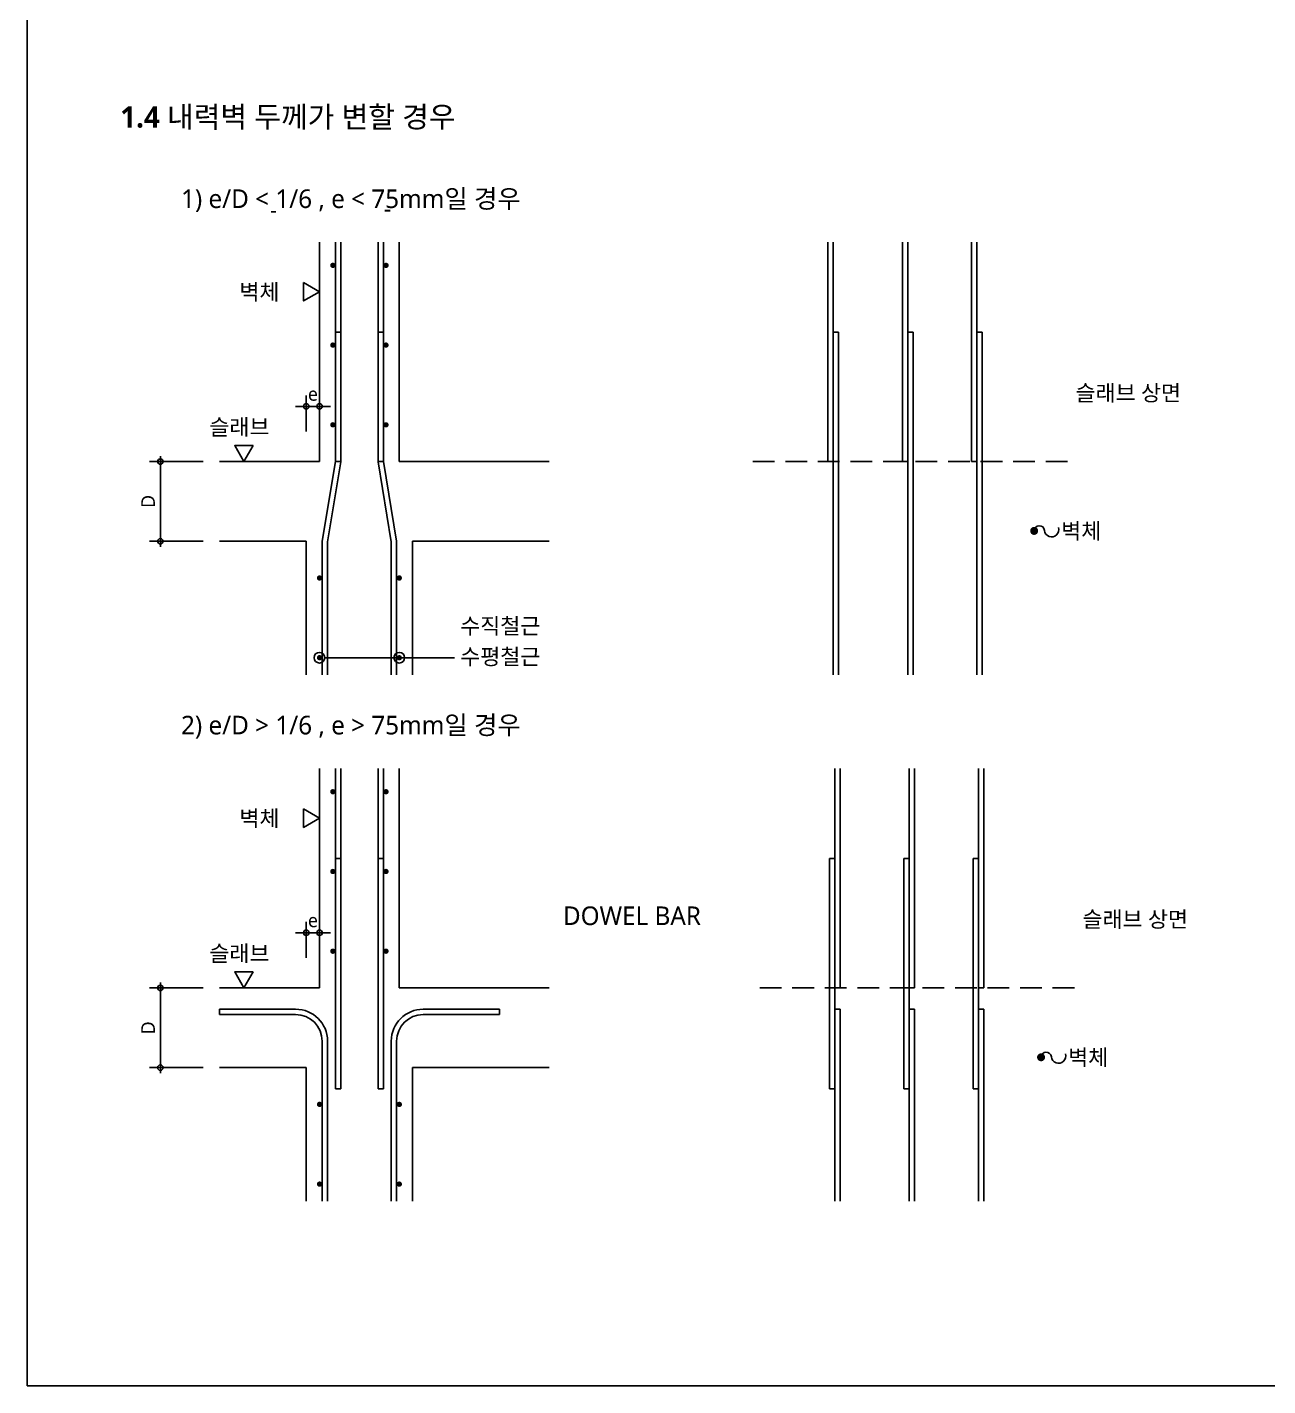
# Model space of a CAD drawing. Header units: millimetres. Extents: x 4573 to 501064, y -176100 to -4304.
# Drawn here: x 256950 to 279825, y -116700 to -91638 of the extents above; entities that cross this region are included whole.
import ezdxf

# ---------------------------------------------------------------- set-up
doc = ezdxf.new("R2010")
doc.units = ezdxf.units.MM
doc.header["$LTSCALE"] = 800
doc.linetypes.add('HIDDENX2', pattern=[0.75, 0.5, -0.25])
doc.layers.get('Defpoints').update_dxf_attribs({"color": 147})
for name, color, linetype in [('BAR', 40, 'Continuous'), ('BAR-S', 4, 'Continuous'), ('DIM', 7, 'Continuous'), ('ELE4', 4, 'Continuous'), ('HID', 7, 'HIDDENX2'), ('RXLEADER', 7, 'Continuous'), ('TEXT', 3, 'Continuous'), ('W1', 2, 'Continuous')]:
    doc.layers.add(name, color=color, linetype=linetype)
doc.styles.get("Standard").update_dxf_attribs({"font": 'malgun.ttf'})
doc.styles.add('XR-SHEET-맑은고딕', font='malgun.ttf')
doc.styles.add('맑은고딕B', font='malgunbd.ttf')
doc.dimstyles.new('DIM1', dxfattribs={"dimscale": 10, "dimtxt": 3, "dimasz": 1, "dimexe": 2, "dimexo": 3, "dimgap": 1, "dimtad": 1, "dimdec": 0, "dimzin": 0, "dimdsep": 46, "dimtxsty": 'XR-SHEET-맑은고딕', "dimblk1": 'DIMDOT', "dimblk2": 'DIMDOT', "dimsah": 1, "dimcen": -1, "dimdle": 1.5, "dimclrt": 3, "dimadec": 0, "dimazin": 0, "dimtfac": 1, "dimtdec": 0, "dimtix": 1, "dimtmove": 2, "dimatfit": 3, "dimldrblk": 'DIMDOT', "dimfxl": 1, "dimtvp": 1, "dimtolj": 1, "dimtzin": 0, "dimarcsym": 0})

# ---------------------------------------------------------------- blocks, each defined once
blk = doc.blocks.new('DIMDOT')
at = {"layer": 'DIM'}
blk.add_line((1, 0), (-1, 0), dxfattribs=at)
blk.add_circle((0, 0), 0.5, dxfattribs=at)
blk = doc.blocks.new('*D289')
at = {"layer": 'Defpoints', "color": 0, "transparency": 16777216}
for p in [(262095, -108343), (262095, -109106), (262341, -109106)]:
    blk.add_point(p, dxfattribs=at)
at = {"layer": 'DIM', "color": 0, "lineweight": -2, "transparency": 16777216}
for p, q in [((262095, -108806), (262095, -108143)), ((262341, -108806), (262341, -108143)), ((261995, -108343), (261895, -108343)), ((262341, -108343), (262095, -108343)), ((262441, -108343), (262541, -108343))]:
    blk.add_line(p, q, dxfattribs=at)
at = {"layer": 'DIM', "color": 0, "lineweight": -2, "transparency": 16777216, "xscale": 100, "yscale": 100, "zscale": 100}
blk.add_blockref('DIMDOT', (262095, -108343), dxfattribs=at)
at = {"layer": 'DIM', "color": 0, "lineweight": -2, "transparency": 16777216, "xscale": 100, "yscale": 100, "zscale": 100, "rotation": 180}
blk.add_blockref('DIMDOT', (262341, -108343), dxfattribs=at)
at = {"layer": 'DIM', "color": 4, "transparency": 16777216, "insert": (262218, -108116), "char_height": 250, "attachment_point": 5}
blk.add_mtext('\\A1;e', dxfattribs=at)
blk = doc.blocks.new('*D290')
at = {"layer": 'Defpoints', "color": 0, "transparency": 16777216}
for p in [(259405, -109360), (260494, -109360), (260494, -110831)]:
    blk.add_point(p, dxfattribs=at)
at = {"layer": 'DIM', "color": 0, "lineweight": -2, "transparency": 16777216}
for p, q in [((260194, -109360), (259205, -109360)), ((259405, -110731), (259405, -109460)), ((260194, -110831), (259205, -110831))]:
    blk.add_line(p, q, dxfattribs=at)
at = {"layer": 'DIM', "color": 0, "lineweight": -2, "transparency": 16777216, "xscale": 100, "yscale": 100, "zscale": 100}
for p, rotation in [((259405, -109360), 90), ((259405, -110831), 270)]:
    blk.add_blockref('DIMDOT', p, dxfattribs=dict(at, rotation=rotation))
at = {"layer": 'DIM', "color": 4, "transparency": 16777216, "insert": (259180, -110096), "char_height": 250, "attachment_point": 5, "rotation": 90}
blk.add_mtext('\\A1;D', dxfattribs=at)
blk = doc.blocks.new('*D299')
at = {"layer": 'Defpoints', "color": 0, "transparency": 16777216}
for p in [(259405, -99651), (260494, -99651), (260494, -101121)]:
    blk.add_point(p, dxfattribs=at)
at = {"layer": 'DIM', "color": 0, "lineweight": -2, "transparency": 16777216}
for p, q in [((260194, -99651), (259205, -99651)), ((259405, -101021), (259405, -99751)), ((260194, -101121), (259205, -101121))]:
    blk.add_line(p, q, dxfattribs=at)
at = {"layer": 'DIM', "color": 0, "lineweight": -2, "transparency": 16777216, "xscale": 100, "yscale": 100, "zscale": 100}
for p, rotation in [((259405, -99651), 90), ((259405, -101121), 270)]:
    blk.add_blockref('DIMDOT', p, dxfattribs=dict(at, rotation=rotation))
at = {"layer": 'DIM', "color": 4, "transparency": 16777216, "insert": (259180, -100386), "char_height": 250, "attachment_point": 5, "rotation": 90}
blk.add_mtext('\\A1;D', dxfattribs=at)
blk = doc.blocks.new('*D300')
at = {"layer": 'Defpoints', "color": 0, "transparency": 16777216}
for p in [(262095, -98633), (262095, -99397), (262341, -99397)]:
    blk.add_point(p, dxfattribs=at)
at = {"layer": 'DIM', "color": 0, "lineweight": -2, "transparency": 16777216}
for p, q in [((262095, -99097), (262095, -98433)), ((262341, -99097), (262341, -98433)), ((261995, -98633), (261895, -98633)), ((262341, -98633), (262095, -98633)), ((262441, -98633), (262541, -98633))]:
    blk.add_line(p, q, dxfattribs=at)
at = {"layer": 'DIM', "color": 0, "lineweight": -2, "transparency": 16777216, "xscale": 100, "yscale": 100, "zscale": 100}
blk.add_blockref('DIMDOT', (262095, -98633), dxfattribs=at)
at = {"layer": 'DIM', "color": 0, "lineweight": -2, "transparency": 16777216, "xscale": 100, "yscale": 100, "zscale": 100, "rotation": 180}
blk.add_blockref('DIMDOT', (262341, -98633), dxfattribs=at)
at = {"layer": 'DIM', "color": 4, "transparency": 16777216, "insert": (262218, -98406), "char_height": 250, "attachment_point": 5}
blk.add_mtext('\\A1;e', dxfattribs=at)

msp = doc.modelspace()

# ---------------------------------------------------------------- linework, layer by layer
for points in [[(262046.4, -96348.9), (262046.4, -96688.6), (262340.5, -96518.8)], [(261116.5, -99356.6), (260776.9, -99356.6), (260946.7, -99650.7)], [(262046.4, -106058.5), (262046.4, -106398.2), (262340.5, -106228.4)], [(261116.5, -109066.2), (260776.9, -109066.2), (260946.7, -109360.3)]]:
    msp.add_lwpolyline(points, close=True)
at = {"layer": 'BAR'}
for p, q in [((262634.6, -95601.9), (262634.6, -99650.7)), ((262732.7, -95601.9), (262732.7, -99658.9)), ((263419, -95601.9), (263419, -99658.9)), ((263517, -95601.9), (263517, -99650.7)), ((271714.3, -95601.9), (271714.3, -99650.7)), ((271812.4, -95601.9), (271812.4, -99650.7)), ((273086.9, -95601.9), (273086.9, -99650.7)), ((273184.9, -95601.9), (273184.9, -103583.4)), ((274361.4, -95601.9), (274361.4, -99650.7)), ((274459.4, -95601.9), (274459.4, -99650.7)), ((262732.7, -97265.4), (262634.6, -97265.4)), ((263517, -97265.4), (263419, -97265.4)), ((271812.4, -97265.4), (271812.4, -103583.4)), ((271812.4, -97265.4), (271910.4, -97265.4)), ((271910.4, -97265.4), (271910.4, -103583.4)), ((273282.9, -97265.4), (273184.9, -97265.4)), ((273282.9, -97265.4), (273282.9, -103583.4)), ((274459.4, -97265.4), (274459.4, -103583.4)), ((274459.4, -97265.4), (274557.4, -97265.4)), ((274557.4, -97265.4), (274557.4, -103583.4)), ((262634.6, -99650.7), (262389.5, -101121.3)), ((262732.7, -99658.9), (262487.6, -101129.4)), ((262732.7, -99650.7), (262634.6, -99650.7)), ((263419, -99650.7), (263517, -99650.7)), ((263419, -99658.9), (263664.1, -101129.4)), ((263517, -99650.7), (263762.1, -101121.3)), ((271714.3, -99650.7), (271812.4, -99650.7)), ((273086.9, -99650.7), (273184.9, -99650.7)), ((274361.4, -99650.7), (274459.4, -99650.7)), ((262389.5, -101121.3), (262389.5, -103583.4)), ((262487.6, -101129.4), (262487.6, -103583.4)), ((263664.1, -101129.4), (263664.1, -103583.4)), ((263762.1, -101121.3), (263762.1, -103583.4)), ((262634.6, -105311.5), (262634.6, -111223.4)), ((262732.7, -105311.5), (262732.7, -111223.4)), ((263419, -105311.5), (263419, -111223.4)), ((263517, -105311.5), (263517, -111223.4)), ((271841.8, -105311.5), (271841.8, -109360.3)), ((271939.8, -105311.5), (271939.8, -109360.3)), ((273214.3, -105311.5), (273214.3, -109360.3)), ((273312.4, -105311.5), (273312.4, -109360.3)), ((274488.8, -105311.5), (274488.8, -109360.3)), ((274586.9, -105311.5), (274586.9, -109360.3)), ((262732.7, -106975), (262634.6, -106975)), ((263517, -106975), (263419, -106975)), ((271743.7, -106975), (271743.7, -111223.4)), ((271743.7, -106975), (271841.8, -106975)), ((271841.8, -106975), (271841.8, -111223.4)), ((273116.3, -106975), (273116.3, -111223.4)), ((273116.3, -106975), (273214.3, -106975)), ((273214.3, -106975), (273214.3, -111223.4)), ((274390.8, -106975), (274390.8, -111223.4)), ((274390.8, -106975), (274488.8, -106975)), ((274488.8, -106975), (274488.8, -111223.4)), ((271841.8, -109360.3), (271939.8, -109360.3)), ((273214.3, -109360.3), (273312.4, -109360.3)), ((274488.8, -109360.3), (274586.9, -109360.3)), ((260493.7, -109752.5), (261899.3, -109752.5)), ((260493.7, -109752.5), (260493.7, -109850.5)), ((265658, -109752.5), (264252.3, -109752.5)), ((265658, -109752.5), (265658, -109850.5)), ((271841.8, -109752.5), (271841.8, -113293.1)), ((271841.8, -109752.5), (271939.8, -109752.5)), ((271939.8, -109752.5), (271939.8, -113293.1)), ((273214.3, -109752.5), (273214.3, -113293.1)), ((273214.3, -109752.5), (273312.4, -109752.5)), ((273312.4, -109752.5), (273312.4, -113293.1)), ((274488.8, -109752.5), (274488.8, -113293.1)), ((274488.8, -109752.5), (274586.9, -109752.5)), ((274586.9, -109752.5), (274586.9, -113293.1)), ((260493.7, -109850.5), (261899.3, -109850.5)), ((265658, -109850.5), (264252.3, -109850.5)), ((262389.5, -110340.7), (262389.5, -113293.1)), ((262487.6, -110340.7), (262487.6, -113293.1)), ((263664.1, -110340.7), (263664.1, -113293.1)), ((263762.1, -110340.7), (263762.1, -113293.1)), ((262732.7, -111223.4), (262634.6, -111223.4)), ((263419, -111223.4), (263517, -111223.4)), ((271743.7, -111223.4), (271841.8, -111223.4)), ((273116.3, -111223.4), (273214.3, -111223.4)), ((274390.8, -111223.4), (274488.8, -111223.4))]:
    msp.add_line(p, q, dxfattribs=at)
for centre, radius, start, end in [((261899.3, -110340.7), 588.2, 0, 90), ((264252.3, -110340.7), 588.2, 90, 180), ((261899.3, -110340.7), 490.2, 0, 90), ((264252.3, -110340.7), 490.2, 90, 180)]:
    msp.add_arc(centre, radius, start, end, dxfattribs=at)
at = {"layer": 'BAR-S', "const_width": 49}
for points in [[(262610.1, -96032.1, -1), (262561.1, -96032.1, -1)], [(263541.5, -96032.1, 1), (263590.5, -96032.1, 1)], [(262610.1, -97502.7, -1), (262561.1, -97502.7, -1)], [(263541.5, -97502.7, 1), (263590.5, -97502.7, 1)], [(262610.1, -98973.3, -1), (262561.1, -98973.3, -1)], [(263541.5, -98973.3, 1), (263590.5, -98973.3, 1)], [(262365, -101798.8, 1), (262316, -101798.8, 1)], [(263786.6, -101798.8, -1), (263835.6, -101798.8, -1)], [(262365, -103269.4, 1), (262316, -103269.4, 1)], [(263786.6, -103269.4, -1), (263835.6, -103269.4, -1)], [(262610.1, -105741.7, -1), (262561.1, -105741.7, -1)], [(263541.5, -105741.7, 1), (263590.5, -105741.7, 1)], [(262610.1, -107212.3, -1), (262561.1, -107212.3, -1)], [(263541.5, -107212.3, 1), (263590.5, -107212.3, 1)], [(262610.1, -108682.9, -1), (262561.1, -108682.9, -1)], [(263541.5, -108682.9, 1), (263590.5, -108682.9, 1)], [(262365, -111508.4, 1), (262316, -111508.4, 1)], [(263786.6, -111508.4, -1), (263835.6, -111508.4, -1)], [(262365, -112979, 1), (262316, -112979, 1)], [(263786.6, -112979, -1), (263835.6, -112979, -1)]]:
    msp.add_lwpolyline(points, format="xyb", close=True, dxfattribs=at)
at = {"layer": 'ELE4'}
msp.add_lwpolyline([(256950, -116700), (325650, -116700), (325650, -65400), (256950, -65400)], close=True, dxfattribs=at)
at = {"layer": 'HID'}
for p, q in [((270330.2, -99650.7), (276284.6, -99650.7)), ((270457.7, -109360.3), (276412.1, -109360.3))]:
    msp.add_line(p, q, dxfattribs=at)
at = {"layer": 'RXLEADER'}
msp.add_line((262436.2, -103269.4), (264830, -103269.4), dxfattribs=at)
for points, format in [([(275717.2, -99650.7, 0, 98, 0), (275717.2, -99356.6, 0, 0, 0), (275717.2, -98470.1, 0, 0, 0), (276170.4, -98470.1, 0, 0, 0)], "xyseb"), ([(275516.4, -100930.1, -0.9499925), (275706.9, -100920.4, 1.1078407), (275965.7, -100866.6, 0.169657)], "xyb"), ([(262487.6, -102637.4, 0, 98, 0), (262781.7, -102637.4, 0, 0, 0), (264560.9, -102637.4, 0, 0, 0)], "xyseb"), ([(263762.1, -102637.4, 0, 98, 0), (264056.2, -102637.4, 0, 0, 0), (264830, -102637.4, 0, 0, 0)], "xyseb"), ([(263489.6, -108043.3, 0, 98, 0), (263783.8, -108043.3, 0, 0, 0), (266450.6, -108043.3, 0, 0, 0)], "xyseb"), ([(271743.7, -108043.3, 0, 98, 0), (271449.6, -108043.3, 0, 0, 0), (269965.4, -108043.3, 0, 0, 0)], "xyseb"), ([(275844.7, -109360.3, 0, 98, 0), (275844.7, -109066.2, 0, 0, 0), (275844.7, -108179.7, 0, 0, 0), (276297.8, -108179.7, 0, 0, 0)], "xyseb"), ([(275643.9, -110639.7, -0.9499925), (275834.3, -110630, 1.1078407), (276093.1, -110576.2, 0.169657)], "xyb")]:
    msp.add_lwpolyline(points, format=format, dxfattribs=at)
at = {"layer": 'RXLEADER', "const_width": 73.5}
for points in [[(275516.4, -100966.9, 1), (275516.4, -100893.4, 1)], [(275643.9, -110676.5, 1), (275643.9, -110603, 1)]]:
    msp.add_lwpolyline(points, format="xyb", close=True, dxfattribs=at)
at = {"layer": 'RXLEADER'}
for centre in [(262338.2, -103269.4), (263811.1, -103269.4)]:
    msp.add_circle(centre, 98, dxfattribs=at)
at = {"layer": 'W1'}
for p, q in [((262340.5, -95601.9), (262340.5, -99650.7)), ((263811.1, -95601.9), (263811.1, -99650.7)), ((260493.7, -99650.7), (262340.5, -99650.7)), ((263811.1, -99650.7), (266574.7, -99650.7)), ((260493.7, -101121.3), (262095.4, -101121.3)), ((262095.4, -101121.3), (262095.4, -103583.4)), ((264056.2, -101121.3), (266574.7, -101121.3)), ((264056.2, -101121.3), (264056.2, -103583.4)), ((262340.5, -105311.5), (262340.5, -109360.3)), ((263811.1, -105311.5), (263811.1, -109360.3)), ((260493.7, -109360.3), (262340.5, -109360.3)), ((263811.1, -109360.3), (266574.7, -109360.3)), ((260493.7, -110830.9), (262095.4, -110830.9)), ((262095.4, -110830.9), (262095.4, -113293.1)), ((264056.2, -110830.9), (266574.7, -110830.9)), ((264056.2, -110830.9), (264056.2, -113293.1))]:
    msp.add_line(p, q, dxfattribs=at)

# ---------------------------------------------------------------- texts
at = {"layer": 'TEXT', "style": '맑은고딕B'}
msp.add_text('1.4 내력벽 두께가 변할 경우', height=392.157, dxfattribs=at).set_placement((258665.8, -93489.9))
at = {"layer": 'TEXT', "linetype": 'Continuous', "style": 'XR-SHEET-맑은고딕'}
for s, height, p in [('1) e/D < 1/6 , e < 75mm일 경우', 343.137, (259786.9, -94974.3)), ('-', 294.1, (261428.2, -95153)), ('-', 343.1, (263520.8, -95153)), ('벽체', 294.12, (260863.1, -96669.7)), ('슬래브 상면', 294.12, (276279.6, -98530.7)), ('슬래브', 294.12, (260309.7, -99161.9)), ('벽체', 294.12, (276015.4, -101079.8)), ('수직철근', 294.12, (264934.4, -102831.1)), ('수평철근', 294.12, (264934.4, -103397.4)), ('2) e/D > 1/6 , e > 75mm일 경우', 343.137, (259786.9, -104683.9)), ('벽체', 294.12, (260863.1, -106379.3)), ('DOWEL BAR', 343.14, (266828.8, -108200.8)), ('슬래브 상면', 294.12, (276407.1, -108240.3)), ('슬래브', 294.12, (260309.7, -108871.5)), ('벽체', 294.12, (276142.9, -110789.4))]:
    msp.add_text(s, height=height, dxfattribs=at).set_placement(p)

# ---------------------------------------------------------------- dimensions: what is measured, and where the dimension line sits
at = {"layer": 'DIM'}
for base, p1, p2, picture, middle in [((262095.4, -98633.5), (262340.5, -99396.6), (262095.4, -99396.6), '*D300', (262218, -98406.5)), ((262095.4, -108343.1), (262340.5, -109106.2), (262095.4, -109106.2), '*D289', (262218, -108116.1))]:
    dim = msp.add_linear_dim(base=base, p1=p1, p2=p2, text='e', dimstyle='DIM1', override={"dimscale": 100, "dimtxt": 2.5, "dimtxsty": 'Standard', "dimclrt": 4}, dxfattribs=at)
    dim.commit()
    dim.dimension.update_dxf_attribs({"geometry": picture, "text_midpoint": middle})
for base, p1, p2, picture, middle in [((259404.6, -99650.7), (260493.7, -101121.3), (260493.7, -99650.7), '*D299', (259179.6, -100386)), ((259404.6, -109360.3), (260493.7, -110830.9), (260493.7, -109360.3), '*D290', (259179.6, -110095.6))]:
    dim = msp.add_linear_dim(base=base, p1=p1, p2=p2, angle=90, text='D', dimstyle='DIM1', override={"dimscale": 100, "dimtxt": 2.5, "dimtxsty": 'Standard', "dimclrt": 4}, dxfattribs=at)
    dim.commit()
    dim.dimension.update_dxf_attribs({"geometry": picture, "text_midpoint": middle})

doc.saveas('drawing.dxf')
